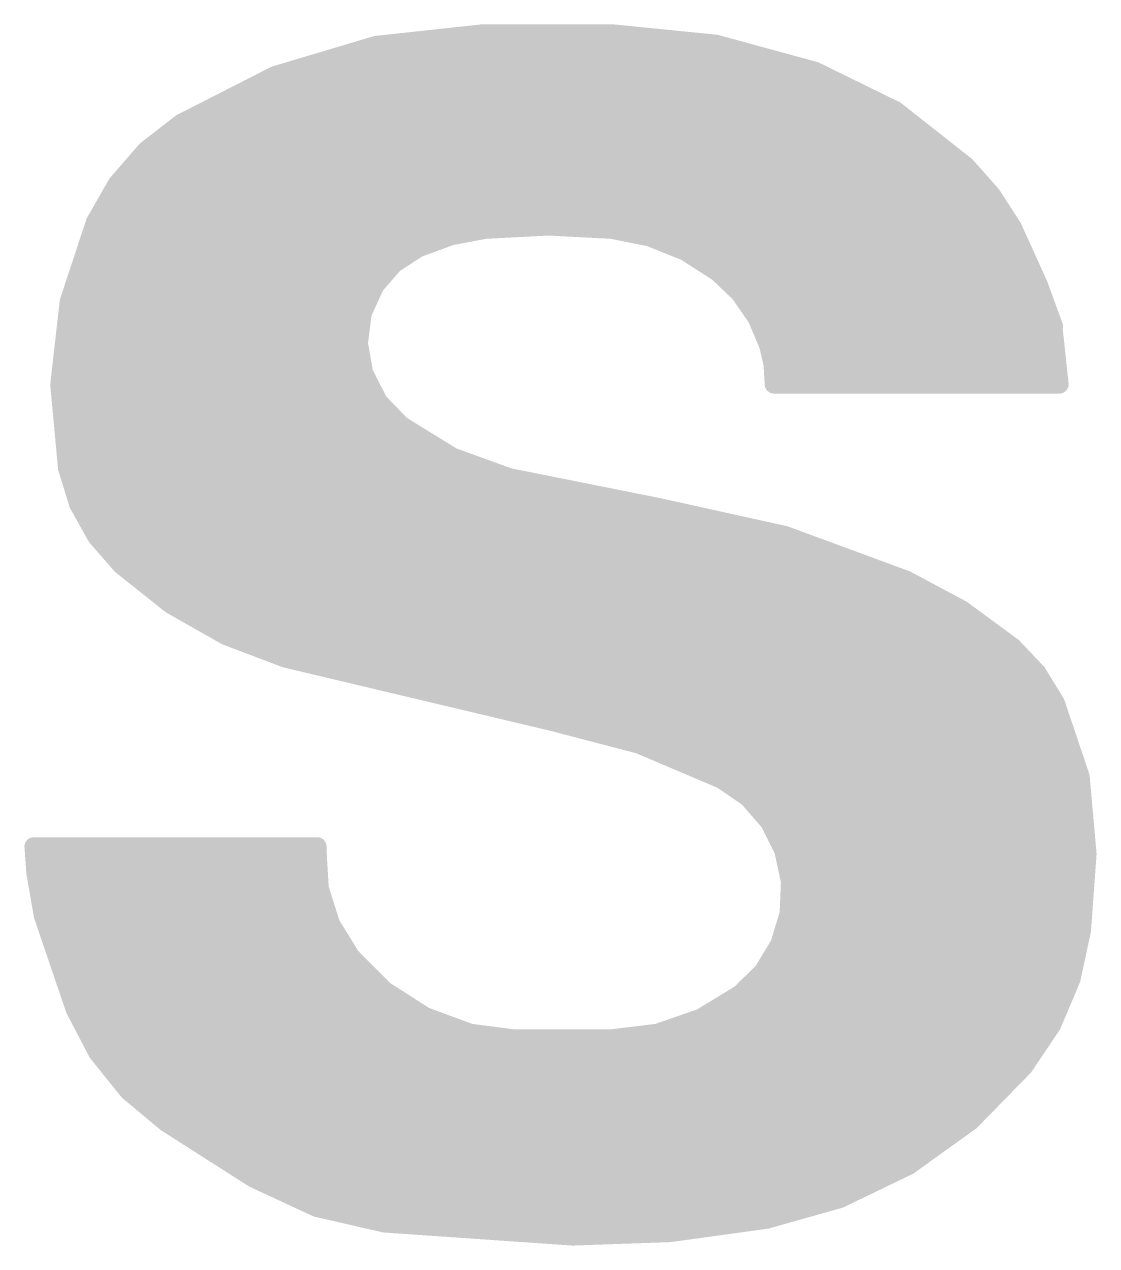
# Model space of a CAD drawing. Extents: x -98 to 45, y 0 to 29.
# Drawn here: x 16.637 to 18.098, y 21.351 to 23.015 of the extents above; entities that cross this region are included whole.
import ezdxf

# ---------------------------------------------------------------- set-up
doc = ezdxf.new("R2010")
doc.units = 0
doc.layers.add('21', color=53, linetype='CONTINUOUS')

msp = doc.modelspace()

# ---------------------------------------------------------------- linework, layer by layer
at = {"layer": '21', "const_width": 0.0254}
for points in [[(17.2593, 23.0022), (17.1163, 22.9867)], [(17.4396, 23.0022), (17.2593, 23.0022)], [(17.5789, 22.9883), (17.4396, 23.0022)], [(17.1163, 22.9867), (16.9785, 22.9456)], [(17.1189, 22.987), (17.5836, 22.987)], [(17.714, 22.9514), (17.5789, 22.9883)], [(17.032, 22.9616), (17.6766, 22.9616)], [(17.8237, 22.8976), (17.714, 22.9514)], [(16.9785, 22.9456), (16.8504, 22.8803)], [(16.96, 22.9362), (17.745, 22.9362)], [(16.9102, 22.9108), (17.7968, 22.9108)], [(17.9197, 22.8219), (17.8237, 22.8976)], [(16.8604, 22.8854), (17.8392, 22.8854)], [(16.8504, 22.8803), (16.8029, 22.8434)], [(16.8243, 22.86), (17.8714, 22.86)], [(17.3787, 22.8575), (16.9596, 22.7482)], [(16.9951, 22.733), (17.3736, 22.8473)], [(17.3736, 22.8473), (17.7952, 22.7127)], [(17.8333, 22.7254), (17.3787, 22.8575)], [(16.8029, 22.8434), (16.7634, 22.7979)], [(16.7952, 22.8346), (17.3315, 22.8346)], [(17.2909, 22.8346), (17.4575, 22.8346)], [(17.4134, 22.8346), (17.9036, 22.8346)], [(17.9546, 22.7824), (17.9197, 22.8219)], [(16.7634, 22.7979), (16.7335, 22.7457)], [(16.7732, 22.8092), (17.2474, 22.8092)], [(17.1935, 22.8092), (17.5449, 22.8092)], [(17.4929, 22.8092), (17.9309, 22.8092)], [(16.7553, 22.7838), (17.1633, 22.7838)], [(17.0961, 22.7838), (17.6323, 22.7838)], [(17.5725, 22.7838), (17.9533, 22.7838)], [(17.9832, 22.7381), (17.9546, 22.7824)], [(16.7408, 22.7584), (17.0792, 22.7584)], [(16.9596, 22.7482), (17.0129, 22.4434)], [(16.9987, 22.7584), (17.7197, 22.7584)], [(17.6521, 22.7584), (17.9701, 22.7584)], [(16.7335, 22.7457), (16.6977, 22.6374)], [(16.7293, 22.733), (16.9951, 22.733)], [(16.9623, 22.733), (17.2512, 22.733)], [(17.0434, 22.4587), (16.9951, 22.733)], [(17.2176, 22.7266), (17.2644, 22.7355)], [(17.2644, 22.7355), (17.3508, 22.74)], [(17.3508, 22.74), (17.4371, 22.7355)], [(17.4371, 22.7355), (17.4887, 22.7252)], [(17.4496, 22.733), (17.8071, 22.733)], [(17.7316, 22.733), (17.9855, 22.733)], [(18.0188, 22.6593), (17.9832, 22.7381)], [(17.1729, 22.7101), (17.2176, 22.7266)], [(17.4887, 22.7252), (17.5376, 22.7055)], [(18.0391, 22.5958), (17.8333, 22.7254)], [(16.7209, 22.7076), (16.9996, 22.7076)], [(16.9667, 22.7076), (17.1691, 22.7076)], [(17.1402, 22.6888), (17.1729, 22.7101)], [(17.5324, 22.7076), (17.8616, 22.7076)], [(17.5376, 22.7055), (17.5819, 22.6771)], [(17.7952, 22.7127), (17.9908, 22.5679)], [(17.8021, 22.7076), (17.997, 22.7076)], [(16.7125, 22.6822), (17.004, 22.6822)], [(16.9711, 22.6822), (17.1344, 22.6822)], [(17.1145, 22.6593), (17.1402, 22.6888)], [(17.5739, 22.6822), (17.9019, 22.6822)], [(17.8364, 22.6822), (18.0085, 22.6822)], [(17.5819, 22.6771), (17.6113, 22.649)], [(16.7041, 22.6568), (17.0085, 22.6568)], [(16.9756, 22.6568), (17.1134, 22.6568)], [(17.0974, 22.6217), (17.1145, 22.6593)], [(17.6031, 22.6568), (17.9422, 22.6568)], [(17.6113, 22.649), (17.6345, 22.6155)], [(17.8707, 22.6568), (18.0197, 22.6568)], [(18.0391, 22.6035), (18.0188, 22.6593)], [(16.6977, 22.6374), (16.6848, 22.524)], [(16.697, 22.6314), (17.013, 22.6314)], [(16.98, 22.6314), (17.1018, 22.6314)], [(17.6234, 22.6314), (17.9826, 22.6314)], [(17.905, 22.6314), (18.029, 22.6314)], [(17.0922, 22.5807), (17.0974, 22.6217)], [(17.6345, 22.6155), (17.6505, 22.5781)], [(16.6941, 22.606), (17.0175, 22.606)], [(16.9845, 22.606), (17.0954, 22.606)], [(17.6385, 22.606), (18.0229, 22.606)], [(17.9393, 22.606), (18.0382, 22.606)], [(17.9908, 22.5679), (18.0391, 22.6035)], [(18.0467, 22.5247), (18.0391, 22.5958)], [(16.6913, 22.5806), (17.0219, 22.5806)], [(16.9889, 22.5806), (17.0922, 22.5806)], [(17.0993, 22.54), (17.0922, 22.5807)], [(17.6494, 22.5806), (18.0407, 22.5806)], [(17.6505, 22.5781), (17.6565, 22.5517)], [(17.9736, 22.5806), (18.008, 22.5806)], [(16.6884, 22.5552), (17.0264, 22.5552)], [(16.9933, 22.5552), (17.0966, 22.5552)], [(17.6557, 22.5552), (18.0434, 22.5552)], [(17.6565, 22.5517), (17.6581, 22.5247)], [(17.1194, 22.5006), (17.0993, 22.54)], [(16.6848, 22.524), (16.6954, 22.4104)], [(16.6855, 22.5298), (17.0309, 22.5298)], [(16.9978, 22.5298), (17.1045, 22.5298)], [(17.6578, 22.5298), (18.0462, 22.5298)], [(17.6581, 22.5247), (18.0467, 22.5247)], [(16.6866, 22.5044), (17.0354, 22.5044)], [(17.0022, 22.5044), (17.1175, 22.5044)], [(17.1501, 22.4688), (17.1194, 22.5006)], [(16.689, 22.479), (17.0398, 22.479)], [(17.0067, 22.479), (17.1403, 22.479)], [(17.2201, 22.4257), (17.1501, 22.4688)], [(16.6914, 22.4536), (17.0522, 22.4536)], [(17.0111, 22.4536), (17.1748, 22.4536)], [(17.8689, 21.9786), (17.0434, 22.4587)], [(17.0129, 22.4434), (17.4523, 22.1818)], [(16.6937, 22.4282), (17.0958, 22.4282)], [(17.0384, 22.4282), (17.216, 22.4282)], [(17.2974, 22.3977), (17.2201, 22.4257)], [(16.6954, 22.4104), (16.7105, 22.3615)], [(16.6978, 22.4028), (17.1395, 22.4028)], [(17.0811, 22.4028), (17.2833, 22.4028)], [(17.5006, 22.3571), (17.2974, 22.3977)], [(16.7056, 22.3774), (17.1832, 22.3774)], [(17.1238, 22.3774), (17.399, 22.3774)], [(16.7105, 22.3615), (16.7355, 22.3168)], [(16.7158, 22.352), (17.2269, 22.352)], [(17.1664, 22.352), (17.5236, 22.352)], [(17.6729, 22.319), (17.5006, 22.3571)], [(16.73, 22.3266), (17.2705, 22.3266)], [(16.7355, 22.3168), (16.7691, 22.2783)], [(17.2091, 22.3266), (17.6384, 22.3266)], [(17.8384, 22.258), (17.6729, 22.319)], [(16.7491, 22.3012), (17.3142, 22.3012)], [(17.2517, 22.3012), (17.7211, 22.3012)], [(16.7691, 22.2783), (16.8367, 22.2245)], [(16.7722, 22.2758), (17.3579, 22.2758)], [(17.2944, 22.2758), (17.7901, 22.2758)], [(16.8042, 22.2504), (17.4016, 22.2504)], [(17.3371, 22.2504), (17.8526, 22.2504)], [(17.9141, 22.2175), (17.8384, 22.258)], [(16.8361, 22.225), (17.4452, 22.225)], [(16.8367, 22.2245), (16.9118, 22.1819)], [(17.3797, 22.225), (17.9, 22.225)], [(17.9832, 22.1666), (17.9141, 22.2175)], [(16.8806, 22.1996), (17.4889, 22.1996)], [(17.4224, 22.1996), (17.9383, 22.1996)], [(16.9118, 22.1819), (16.9926, 22.1513)], [(17.4523, 22.1818), (17.8765, 21.9507)], [(16.9321, 22.1742), (17.5326, 22.1742)], [(17.4663, 22.1742), (17.9729, 22.1742)], [(18.0164, 22.1316), (17.9832, 22.1666)], [(16.9926, 22.1513), (17.3558, 22.065)], [(17.0031, 22.1488), (17.5763, 22.1488)], [(17.5129, 22.1488), (18.0001, 22.1488)], [(17.11, 22.1234), (17.6199, 22.1234)], [(17.5595, 22.1234), (18.0214, 22.1234)], [(18.0416, 22.0904), (18.0164, 22.1316)], [(17.2169, 22.098), (17.6636, 22.098)], [(17.6061, 22.098), (18.037, 22.098)], [(18.0754, 21.9901), (18.0416, 22.0904)], [(17.3238, 22.0726), (17.7073, 22.0726)], [(17.6527, 22.0726), (18.0476, 22.0726)], [(17.3558, 22.065), (17.4743, 22.0341)], [(17.424, 22.0472), (17.7509, 22.0472)], [(17.4743, 22.0341), (17.587, 21.9862)], [(17.6994, 22.0472), (18.0561, 22.0472)], [(17.5032, 22.0218), (17.7946, 22.0218)], [(17.746, 22.0218), (18.0647, 22.0218)], [(17.563, 21.9964), (17.8383, 21.9964)], [(17.587, 21.9862), (17.623, 21.9615)], [(17.7926, 21.9964), (18.0732, 21.9964)], [(18.0848, 21.8846), (18.0754, 21.9901)], [(17.6092, 21.971), (17.8727, 21.971)], [(17.8392, 21.971), (18.0771, 21.971)], [(17.8867, 21.9431), (17.8689, 21.9786)], [(17.623, 21.9615), (17.6516, 21.9286)], [(17.8765, 21.9507), (17.7673, 21.6256)], [(17.6369, 21.9456), (17.8854, 21.9456)], [(17.7749, 21.6103), (17.8867, 21.9431)], [(17.8748, 21.9456), (18.0794, 21.9456)], [(17.6516, 21.9286), (17.6711, 21.8896)], [(17.6558, 21.9202), (17.879, 21.9202)], [(17.8663, 21.9202), (18.0816, 21.9202)], [(16.6497, 21.8948), (16.6522, 21.8592)], [(17.3736, 21.5367), (16.6497, 21.8948)], [(17.0358, 21.8948), (16.6497, 21.8948)], [(16.6497, 21.8948), (17.3634, 21.5189)], [(17.0358, 21.8897), (17.0358, 21.8948)], [(17.0388, 21.8381), (17.0358, 21.8897)], [(17.6685, 21.8948), (17.8705, 21.8948)], [(17.6711, 21.8896), (17.6802, 21.847)], [(17.8577, 21.8948), (18.0839, 21.8948)], [(18.0772, 21.7805), (18.0848, 21.8846)], [(16.6515, 21.8694), (16.701, 21.8694)], [(16.6979, 21.8694), (17.037, 21.8694)], [(17.6755, 21.8694), (17.8619, 21.8694)], [(17.8492, 21.8694), (18.0837, 21.8694)], [(16.6522, 21.8592), (16.6624, 21.8008)], [(16.6549, 21.844), (16.7524, 21.844)], [(16.7462, 21.844), (17.0385, 21.844)], [(17.0544, 21.7889), (17.0388, 21.8381)], [(17.6802, 21.847), (17.6784, 21.8034)], [(17.6801, 21.844), (17.8534, 21.844)], [(17.8407, 21.844), (18.0818, 21.844)], [(16.6593, 21.8186), (16.8037, 21.8186)], [(16.7944, 21.8186), (17.045, 21.8186)], [(17.679, 21.8186), (17.8449, 21.8186)], [(17.8321, 21.8186), (18.08, 21.8186)], [(16.6624, 21.8008), (16.7056, 21.6738)], [(17.6784, 21.8034), (17.6658, 21.7618)], [(16.665, 21.7932), (16.8551, 21.7932)], [(16.8426, 21.7932), (17.053, 21.7932)], [(17.0815, 21.7449), (17.0544, 21.7889)], [(17.6753, 21.7932), (17.8363, 21.7932)], [(17.8236, 21.7932), (18.0781, 21.7932)], [(16.6736, 21.7678), (16.9064, 21.7678)], [(16.8908, 21.7678), (17.0674, 21.7678)], [(17.6676, 21.7678), (17.8278, 21.7678)], [(17.8151, 21.7678), (18.0745, 21.7678)], [(18.0629, 21.7141), (18.0772, 21.7805)], [(17.6658, 21.7618), (17.6433, 21.7246)], [(16.6823, 21.7424), (16.9578, 21.7424)], [(16.9391, 21.7424), (17.084, 21.7424)], [(17.1277, 21.6986), (17.0815, 21.7449)], [(17.6541, 21.7424), (17.8193, 21.7424)], [(17.8065, 21.7424), (18.069, 21.7424)], [(16.6909, 21.717), (17.0091, 21.717)], [(16.9873, 21.717), (17.1094, 21.717)], [(17.6433, 21.7246), (17.6124, 21.6941)], [(17.6356, 21.717), (17.8107, 21.717)], [(17.798, 21.717), (18.0635, 21.717)], [(18.0363, 21.6515), (18.0629, 21.7141)], [(16.6995, 21.6916), (17.0605, 21.6916)], [(17.0355, 21.6916), (17.1387, 21.6916)], [(17.1828, 21.6634), (17.1277, 21.6986)], [(17.6124, 21.6941), (17.5588, 21.6614)], [(17.6083, 21.6916), (17.8022, 21.6916)], [(17.7895, 21.6916), (18.0534, 21.6916)], [(16.7056, 21.6738), (16.7365, 21.6143)], [(16.7095, 21.6662), (17.1118, 21.6662)], [(17.0837, 21.6662), (17.1784, 21.6662)], [(17.5666, 21.6662), (17.7937, 21.6662)], [(17.7809, 21.6662), (18.0426, 21.6662)], [(17.2441, 21.6408), (17.1828, 21.6634)], [(17.5588, 21.6614), (17.4994, 21.6408)], [(17.9984, 21.5951), (18.0363, 21.6515)], [(16.7227, 21.6408), (17.1632, 21.6408)], [(17.132, 21.6408), (17.2441, 21.6408)], [(17.3025, 21.6332), (17.2441, 21.6408)], [(17.4371, 21.6332), (17.3025, 21.6332)], [(17.4994, 21.6408), (17.4371, 21.6332)], [(17.4993, 21.6408), (17.7851, 21.6408)], [(17.7724, 21.6408), (18.0291, 21.6408)], [(17.7673, 21.6256), (17.3736, 21.5367)], [(16.7359, 21.6154), (17.2145, 21.6154)], [(16.7365, 21.6143), (16.7785, 21.5619)], [(17.1802, 21.6154), (17.7766, 21.6154)], [(17.3634, 21.5189), (17.7749, 21.6103)], [(17.7221, 21.6154), (18.012, 21.6154)], [(16.756, 21.59), (17.2659, 21.59)], [(17.2284, 21.59), (17.6835, 21.59)], [(17.6096, 21.59), (17.9934, 21.59)], [(17.9258, 21.5208), (17.9984, 21.5951)], [(16.7764, 21.5646), (17.3172, 21.5646)], [(16.7785, 21.5619), (16.83, 21.5189)], [(17.2766, 21.5646), (17.5692, 21.5646)], [(17.4972, 21.5646), (17.9686, 21.5646)], [(16.8057, 21.5392), (17.3685, 21.5392)], [(17.3249, 21.5392), (17.4548, 21.5392)], [(17.3847, 21.5392), (17.9438, 21.5392)], [(16.83, 21.5189), (16.9494, 21.4427)], [(17.8414, 21.4602), (17.9258, 21.5208)], [(16.838, 21.5138), (17.9161, 21.5138)], [(16.8778, 21.4884), (17.8807, 21.4884)], [(16.9176, 21.463), (17.8454, 21.463)], [(17.7479, 21.415), (17.8414, 21.4602)], [(16.9494, 21.4427), (17.0351, 21.4029)], [(16.9604, 21.4376), (17.7946, 21.4376)], [(17.0151, 21.4122), (17.7378, 21.4122)], [(17.0351, 21.4029), (17.1272, 21.3817)], [(17.6479, 21.3868), (17.7479, 21.415)], [(17.1051, 21.3868), (17.6479, 21.3868)], [(17.5164, 21.3686), (17.6479, 21.3868)], [(17.1272, 21.3817), (17.3838, 21.3639)], [(17.3838, 21.3639), (17.5164, 21.3686)]]:
    msp.add_lwpolyline(points, dxfattribs=at)
at = {"layer": '21', "const_width": 0.0127}
for points in [[(17.2593, 23.0086, 1), (17.2593, 22.9959)], [(17.26, 22.9959, 1), (17.2586, 23.0085)], [(17.4402, 23.0085, 1), (17.439, 22.9959)], [(17.4396, 22.9959, 1), (17.4396, 23.0086)], [(17.1156, 22.993, 1), (17.117, 22.9804)], [(17.1189, 22.9934, 1), (17.1189, 22.9807)], [(17.1181, 22.9806, 1), (17.1145, 22.9928)], [(17.5806, 22.9944, 1), (17.5772, 22.9821)], [(17.5783, 22.982, 1), (17.5796, 22.9946)], [(17.5836, 22.9807, 1), (17.5836, 22.9934)], [(17.032, 22.968, 1), (17.032, 22.9552)], [(17.6766, 22.9552, 1), (17.6766, 22.968)], [(17.7168, 22.9571, 1), (17.7112, 22.9457)], [(17.7123, 22.9453, 1), (17.7157, 22.9575)], [(16.96, 22.9426, 1), (16.96, 22.9298)], [(16.9767, 22.9517, 1), (16.9803, 22.9396)], [(16.9814, 22.94, 1), (16.9756, 22.9513)], [(17.745, 22.9298, 1), (17.745, 22.9426)], [(16.9102, 22.9172, 1), (16.9102, 22.9045)], [(17.7968, 22.9045, 1), (17.7968, 22.9172)], [(17.8277, 22.9026, 1), (17.8198, 22.8926)], [(16.8604, 22.8918, 1), (16.8604, 22.879)], [(17.8209, 22.8919, 1), (17.8265, 22.9033)], [(17.8392, 22.879, 1), (17.8392, 22.8918)], [(16.8475, 22.886, 1), (16.8533, 22.8746)], [(16.8543, 22.8753, 1), (16.8465, 22.8853)], [(16.8243, 22.8664, 1), (16.8243, 22.8536)], [(17.3755, 22.8533, 1), (17.3717, 22.8413)], [(17.3754, 22.8412, 1), (17.3718, 22.8534)], [(17.3805, 22.8636, 1), (17.3769, 22.8514)], [(17.3803, 22.8514, 1), (17.3771, 22.8636)], [(17.8714, 22.8536, 1), (17.8714, 22.8664)], [(16.7952, 22.841, 1), (16.7952, 22.8283)], [(16.799, 22.8484, 1), (16.8068, 22.8384)], [(16.8077, 22.8392, 1), (16.7981, 22.8475)], [(17.2909, 22.841, 1), (17.2909, 22.8283)], [(17.3315, 22.8283, 1), (17.3315, 22.841)], [(17.4134, 22.841, 1), (17.4134, 22.8283)], [(17.4575, 22.8283, 1), (17.4575, 22.841)], [(17.9036, 22.8283, 1), (17.9036, 22.841)], [(17.9245, 22.8261, 1), (17.9149, 22.8177)], [(17.9158, 22.8169, 1), (17.9236, 22.8269)], [(16.7689, 22.7948, 1), (16.7579, 22.8011)], [(16.7732, 22.8156, 1), (16.7732, 22.8028)], [(17.1935, 22.8156, 1), (17.1935, 22.8028)], [(17.2474, 22.8028, 1), (17.2474, 22.8156)], [(17.4929, 22.8156, 1), (17.4929, 22.8028)], [(17.5449, 22.8028, 1), (17.5449, 22.8156)], [(17.9309, 22.8028, 1), (17.9309, 22.8156)], [(16.7553, 22.7902, 1), (16.7553, 22.7774)], [(16.7586, 22.8021, 1), (16.7682, 22.7938)], [(17.0961, 22.7902, 1), (17.0961, 22.7774)], [(17.1633, 22.7774, 1), (17.1633, 22.7902)], [(17.5725, 22.7902, 1), (17.5725, 22.7774)], [(17.6323, 22.7774, 1), (17.6323, 22.7902)], [(17.9599, 22.7858, 1), (17.9492, 22.7789)], [(17.9533, 22.7774, 1), (17.9533, 22.7902)], [(17.9498, 22.7782, 1), (17.9593, 22.7866)], [(16.7408, 22.7648, 1), (16.7408, 22.7521)], [(16.9659, 22.7493, 1), (16.9533, 22.7471)], [(16.958, 22.7543, 1), (16.9612, 22.7421)], [(16.9987, 22.7648, 1), (16.9987, 22.7521)], [(17.0792, 22.7521, 1), (17.0792, 22.7648)], [(17.6521, 22.7648, 1), (17.6521, 22.7521)], [(17.7197, 22.7521, 1), (17.7197, 22.7648)], [(17.9701, 22.7521, 1), (17.9701, 22.7648)], [(16.7293, 22.7394, 1), (16.7293, 22.7266)], [(16.728, 22.7489, 1), (16.739, 22.7425)], [(16.7395, 22.7437, 1), (16.7275, 22.7477)], [(16.9623, 22.7394, 1), (16.9623, 22.7266)], [(17.0014, 22.7341, 1), (16.9888, 22.7319)], [(16.9933, 22.7391, 1), (16.9969, 22.7269)], [(16.9951, 22.7266, 1), (16.9951, 22.7394)], [(17.2512, 22.7266, 1), (17.2512, 22.7394)], [(17.2641, 22.7418, 1), (17.2647, 22.7292)], [(17.2656, 22.7293, 1), (17.2632, 22.7417)], [(17.3511, 22.7463, 1), (17.3504, 22.7336)], [(17.3511, 22.7336, 1), (17.3504, 22.7463)], [(17.4383, 22.7417, 1), (17.4359, 22.7293)], [(17.4368, 22.7292, 1), (17.4374, 22.7418)], [(17.4496, 22.7394, 1), (17.4496, 22.7266)], [(17.7316, 22.7394, 1), (17.7316, 22.7266)], [(17.8071, 22.7266, 1), (17.8071, 22.7394)], [(17.989, 22.7407, 1), (17.9774, 22.7355)], [(17.9779, 22.7347, 1), (17.9885, 22.7415)], [(17.9855, 22.7266, 1), (17.9855, 22.7394)], [(17.2164, 22.7329, 1), (17.2188, 22.7204)], [(17.2198, 22.7207, 1), (17.2154, 22.7326)], [(17.4911, 22.7311, 1), (17.4864, 22.7193)], [(17.4875, 22.719, 1), (17.49, 22.7314)], [(17.8367, 22.7308, 1), (17.8299, 22.72)], [(17.8315, 22.7193, 1), (17.8351, 22.7315)], [(16.7209, 22.714, 1), (16.7209, 22.7012)], [(16.9667, 22.714, 1), (16.9667, 22.7012)], [(16.9996, 22.7012, 1), (16.9996, 22.714)], [(17.1707, 22.7161, 1), (17.1751, 22.7041)], [(17.1691, 22.7012, 1), (17.1691, 22.714)], [(17.1764, 22.7048, 1), (17.1694, 22.7154)], [(17.5324, 22.714, 1), (17.5324, 22.7012)], [(17.541, 22.7109, 1), (17.5341, 22.7002)], [(17.5352, 22.6996, 1), (17.5399, 22.7114)], [(17.799, 22.7178, 1), (17.7914, 22.7076)], [(17.7933, 22.7067, 1), (17.7971, 22.7187)], [(17.8021, 22.714, 1), (17.8021, 22.7012)], [(17.8616, 22.7012, 1), (17.8616, 22.714)], [(17.997, 22.7012, 1), (17.997, 22.714)], [(16.7125, 22.6886, 1), (16.7125, 22.6759)], [(16.9711, 22.6886, 1), (16.9711, 22.6759)], [(17.004, 22.6759, 1), (17.004, 22.6886)], [(17.1367, 22.6941, 1), (17.1436, 22.6835)], [(17.1344, 22.6759, 1), (17.1344, 22.6886)], [(17.1449, 22.6846, 1), (17.1354, 22.6929)], [(17.5739, 22.6886, 1), (17.5739, 22.6759)], [(17.8364, 22.6886, 1), (17.8364, 22.6759)], [(17.9019, 22.6759, 1), (17.9019, 22.6886)], [(18.0085, 22.6759, 1), (18.0085, 22.6886)], [(17.5863, 22.6817, 1), (17.5775, 22.6725)], [(17.5785, 22.6718, 1), (17.5853, 22.6824)], [(16.7041, 22.6632, 1), (16.7041, 22.6504)], [(16.9756, 22.6632, 1), (16.9756, 22.6504)], [(17.0085, 22.6504, 1), (17.0085, 22.6632)], [(17.1097, 22.6635, 1), (17.1193, 22.6551)], [(17.1203, 22.6567, 1), (17.1087, 22.6619)], [(17.1134, 22.6504, 1), (17.1134, 22.6632)], [(17.6031, 22.6632, 1), (17.6031, 22.6504)], [(17.6165, 22.6526, 1), (17.6061, 22.6453)], [(17.8707, 22.6632, 1), (17.8707, 22.6504)], [(17.9422, 22.6504, 1), (17.9422, 22.6632)], [(18.0248, 22.6615, 1), (18.0128, 22.6571)], [(18.013, 22.6567, 1), (18.0246, 22.6619)], [(18.0197, 22.6504, 1), (18.0197, 22.6632)], [(16.697, 22.6378, 1), (16.697, 22.6251)], [(16.6917, 22.6394, 1), (16.7037, 22.6354)], [(16.704, 22.6366, 1), (16.6914, 22.6381)], [(16.98, 22.6378, 1), (16.98, 22.6251)], [(17.013, 22.6251, 1), (17.013, 22.6378)], [(17.1018, 22.6251, 1), (17.1018, 22.6378)], [(17.6069, 22.6444, 1), (17.6157, 22.6535)], [(17.6234, 22.6378, 1), (17.6234, 22.6251)], [(17.905, 22.6378, 1), (17.905, 22.6251)], [(17.9826, 22.6251, 1), (17.9826, 22.6378)], [(18.029, 22.6251, 1), (18.029, 22.6378)], [(17.1037, 22.6209, 1), (17.0911, 22.6225)], [(17.0916, 22.6243, 1), (17.1032, 22.6191)], [(17.6403, 22.618, 1), (17.6286, 22.613)], [(16.6941, 22.6124, 1), (16.6941, 22.5997)], [(16.9845, 22.6124, 1), (16.9845, 22.5997)], [(17.0175, 22.5997, 1), (17.0175, 22.6124)], [(17.0954, 22.5997, 1), (17.0954, 22.6124)], [(17.6292, 22.6119, 1), (17.6397, 22.6191)], [(17.6385, 22.6124, 1), (17.6385, 22.5997)], [(17.9393, 22.6124, 1), (17.9393, 22.5997)], [(18.0229, 22.5997, 1), (18.0229, 22.6124)], [(18.0331, 22.6013, 1), (18.0451, 22.6057)], [(18.0429, 22.5984, 1), (18.0353, 22.6086)], [(18.0382, 22.5997, 1), (18.0382, 22.6124)], [(18.0454, 22.5965, 1), (18.0328, 22.5951)], [(18.0357, 22.5904, 1), (18.0425, 22.6012)], [(16.6913, 22.587, 1), (16.6913, 22.5742)], [(16.9889, 22.587, 1), (16.9889, 22.5742)], [(17.0219, 22.5742, 1), (17.0219, 22.587)], [(17.0984, 22.5818, 1), (17.0859, 22.5796)], [(17.0859, 22.5815, 1), (17.0985, 22.5799)], [(17.0922, 22.5742, 1), (17.0922, 22.587)], [(17.6494, 22.587, 1), (17.6494, 22.5742)], [(17.6567, 22.5795, 1), (17.6443, 22.5767)], [(17.6447, 22.5756, 1), (17.6563, 22.5806)], [(17.9736, 22.587, 1), (17.9736, 22.5742)], [(17.987, 22.573, 1), (17.9946, 22.5628)], [(17.987, 22.5628, 1), (17.9946, 22.573)], [(18.008, 22.5742, 1), (18.008, 22.587)], [(18.0407, 22.5742, 1), (18.0407, 22.587)], [(16.6884, 22.5616, 1), (16.6884, 22.5489)], [(16.9933, 22.5616, 1), (16.9933, 22.5489)], [(17.0264, 22.5489, 1), (17.0264, 22.5616)], [(17.0966, 22.5489, 1), (17.0966, 22.5616)], [(17.6557, 22.5616, 1), (17.6557, 22.5489)], [(17.6628, 22.5521, 1), (17.6501, 22.5513)], [(18.0434, 22.5489, 1), (18.0434, 22.5616)], [(17.105, 22.5429, 1), (17.0936, 22.5371)], [(17.093, 22.5389, 1), (17.1056, 22.5411)], [(17.6503, 22.5503, 1), (17.6627, 22.5531)], [(16.6911, 22.5246, 1), (16.6785, 22.5234)], [(16.6785, 22.5247, 1), (16.6911, 22.5233)], [(16.6855, 22.5362, 1), (16.6855, 22.5235)], [(16.9978, 22.5362, 1), (16.9978, 22.5235)], [(17.0309, 22.5235, 1), (17.0309, 22.5362)], [(17.1045, 22.5235, 1), (17.1045, 22.5362)], [(17.6578, 22.5362, 1), (17.6578, 22.5235)], [(17.6581, 22.5311, 1), (17.6581, 22.5184)], [(17.6518, 22.5243, 1), (17.6644, 22.5251)], [(18.0404, 22.524, 1), (18.053, 22.5254)], [(18.0462, 22.5235, 1), (18.0462, 22.5362)], [(18.0467, 22.5184, 1), (18.0467, 22.5311)], [(16.6866, 22.5108, 1), (16.6866, 22.498)], [(17.0022, 22.5108, 1), (17.0022, 22.498)], [(17.0354, 22.498, 1), (17.0354, 22.5108)], [(17.124, 22.505, 1), (17.1148, 22.4962)], [(17.1175, 22.498, 1), (17.1175, 22.5108)], [(17.1137, 22.4977, 1), (17.1251, 22.5035)], [(16.689, 22.4854, 1), (16.689, 22.4727)], [(17.0067, 22.4854, 1), (17.0067, 22.4727)], [(17.0398, 22.4727, 1), (17.0398, 22.4854)], [(17.1403, 22.4727, 1), (17.1403, 22.4854)], [(17.1534, 22.4742, 1), (17.1468, 22.4634)], [(17.1455, 22.4644, 1), (17.1547, 22.4732)], [(16.6914, 22.46, 1), (16.6914, 22.4473)], [(17.0111, 22.46, 1), (17.0111, 22.4473)], [(17.0466, 22.4642, 1), (17.0402, 22.4532)], [(17.0371, 22.4576, 1), (17.0497, 22.4598)], [(17.0522, 22.4473, 1), (17.0522, 22.46)], [(17.1748, 22.4473, 1), (17.1748, 22.46)], [(17.0161, 22.4489, 1), (17.0097, 22.4379)], [(17.0066, 22.4423, 1), (17.0192, 22.4445)], [(16.6937, 22.4346, 1), (16.6937, 22.4218)], [(17.0384, 22.4346, 1), (17.0384, 22.4218)], [(17.0958, 22.4218, 1), (17.0958, 22.4346)], [(17.2222, 22.4316, 1), (17.2179, 22.4197)], [(17.216, 22.4218, 1), (17.216, 22.4346)], [(17.2168, 22.4203, 1), (17.2234, 22.4311)], [(16.7015, 22.4123, 1), (16.6893, 22.4085)], [(16.6891, 22.4098, 1), (16.7017, 22.411)], [(16.6978, 22.4092, 1), (16.6978, 22.3965)], [(17.0811, 22.4092, 1), (17.0811, 22.3965)], [(17.1395, 22.3965, 1), (17.1395, 22.4092)], [(17.2833, 22.3965, 1), (17.2833, 22.4092)], [(17.2986, 22.4039, 1), (17.2962, 22.3915)], [(17.2952, 22.3917, 1), (17.2996, 22.4037)], [(16.7056, 22.3838, 1), (16.7056, 22.3711)], [(17.1238, 22.3838, 1), (17.1238, 22.3711)], [(17.1832, 22.3711, 1), (17.1832, 22.3838)], [(17.399, 22.3711, 1), (17.399, 22.3838)], [(16.7161, 22.3646, 1), (16.705, 22.3584)], [(16.7045, 22.3596, 1), (16.7166, 22.3634)], [(16.7158, 22.3584, 1), (16.7158, 22.3456)], [(17.1664, 22.3584, 1), (17.1664, 22.3456)], [(17.2269, 22.3456, 1), (17.2269, 22.3584)], [(17.502, 22.3633, 1), (17.4992, 22.3509)], [(17.4994, 22.3509, 1), (17.5018, 22.3633)], [(17.5236, 22.3456, 1), (17.5236, 22.3584)], [(16.73, 22.333, 1), (16.73, 22.3203)], [(16.7402, 22.321, 1), (16.7307, 22.3127)], [(17.2091, 22.333, 1), (17.2091, 22.3203)], [(17.2705, 22.3203, 1), (17.2705, 22.333)], [(17.6384, 22.3203, 1), (17.6384, 22.333)], [(17.675, 22.3249, 1), (17.6707, 22.313)], [(17.6715, 22.3128, 1), (17.6742, 22.3252)], [(16.7299, 22.3138, 1), (16.741, 22.3199)], [(16.7491, 22.3076, 1), (16.7491, 22.2949)], [(17.2517, 22.3076, 1), (17.2517, 22.2949)], [(17.3142, 22.2949, 1), (17.3142, 22.3076)], [(17.7211, 22.2949, 1), (17.7211, 22.3076)], [(16.7731, 22.2833, 1), (16.7651, 22.2733)], [(16.7643, 22.2741, 1), (16.7739, 22.2825)], [(16.7722, 22.2822, 1), (16.7722, 22.2694)], [(17.2944, 22.2822, 1), (17.2944, 22.2694)], [(17.3579, 22.2694, 1), (17.3579, 22.2822)], [(17.7901, 22.2694, 1), (17.7901, 22.2822)], [(16.8042, 22.2568, 1), (16.8042, 22.2441)], [(17.3371, 22.2568, 1), (17.3371, 22.2441)], [(17.4016, 22.2441, 1), (17.4016, 22.2568)], [(17.8414, 22.2636, 1), (17.8354, 22.2524)], [(17.8362, 22.252, 1), (17.8406, 22.264)], [(17.8526, 22.2441, 1), (17.8526, 22.2568)], [(16.8361, 22.2314, 1), (16.8361, 22.2187)], [(16.8398, 22.2301, 1), (16.8336, 22.219)], [(16.8328, 22.2196, 1), (16.8407, 22.2295)], [(17.3797, 22.2314, 1), (17.3797, 22.2187)], [(17.4452, 22.2187, 1), (17.4452, 22.2314)], [(17.9, 22.2187, 1), (17.9, 22.2314)], [(17.9178, 22.2226, 1), (17.9103, 22.2124)], [(17.9111, 22.2119, 1), (17.9171, 22.2231)], [(16.8806, 22.206, 1), (16.8806, 22.1932)], [(17.4224, 22.206, 1), (17.4224, 22.1932)], [(17.4889, 22.1932, 1), (17.4889, 22.206)], [(17.9383, 22.1932, 1), (17.9383, 22.206)], [(16.9141, 22.1878, 1), (16.9096, 22.1759)], [(17.4553, 22.1874, 1), (17.4493, 22.1762)], [(16.9087, 22.1763, 1), (16.9149, 22.1874)], [(16.9321, 22.1806, 1), (16.9321, 22.1679)], [(17.4491, 22.1763, 1), (17.4555, 22.1873)], [(17.4663, 22.1806, 1), (17.4663, 22.1679)], [(17.5326, 22.1679, 1), (17.5326, 22.1806)], [(17.9729, 22.1679, 1), (17.9729, 22.1806)], [(17.9878, 22.171, 1), (17.9786, 22.1622)], [(17.9794, 22.1615, 1), (17.987, 22.1717)], [(16.9941, 22.1575, 1), (16.9911, 22.1451)], [(16.9904, 22.1454, 1), (16.9948, 22.1572)], [(17.0031, 22.1552, 1), (17.0031, 22.1425)], [(17.5129, 22.1552, 1), (17.5129, 22.1425)], [(17.5763, 22.1425, 1), (17.5763, 22.1552)], [(18.0001, 22.1425, 1), (18.0001, 22.1552)], [(17.11, 22.1298, 1), (17.11, 22.117)], [(17.5595, 22.1298, 1), (17.5595, 22.117)], [(17.6199, 22.117, 1), (17.6199, 22.1298)], [(18.0219, 22.1349, 1), (18.011, 22.1283)], [(18.0118, 22.1272, 1), (18.021, 22.136)], [(18.0214, 22.117, 1), (18.0214, 22.1298)], [(17.2169, 22.1044, 1), (17.2169, 22.0917)], [(17.6061, 22.1044, 1), (17.6061, 22.0917)], [(17.6636, 22.0917, 1), (17.6636, 22.1044)], [(18.0476, 22.0924, 1), (18.0356, 22.0884)], [(18.0362, 22.0871, 1), (18.047, 22.0937)], [(18.037, 22.0917, 1), (18.037, 22.1044)], [(17.3238, 22.079, 1), (17.3238, 22.0663)], [(17.6527, 22.079, 1), (17.6527, 22.0663)], [(17.7073, 22.0663, 1), (17.7073, 22.079)], [(18.0476, 22.0663, 1), (18.0476, 22.079)], [(17.3574, 22.0711, 1), (17.3542, 22.0589)], [(17.3543, 22.0588, 1), (17.3573, 22.0712)], [(17.424, 22.0536, 1), (17.424, 22.0408)], [(17.4768, 22.0399, 1), (17.4718, 22.0282)], [(17.4727, 22.0279, 1), (17.4759, 22.0402)], [(17.6994, 22.0536, 1), (17.6994, 22.0408)], [(17.7509, 22.0408, 1), (17.7509, 22.0536)], [(18.0561, 22.0408, 1), (18.0561, 22.0536)], [(17.5032, 22.0282, 1), (17.5032, 22.0155)], [(17.746, 22.0282, 1), (17.746, 22.0155)], [(17.7946, 22.0155, 1), (17.7946, 22.0282)], [(18.0647, 22.0155, 1), (18.0647, 22.0282)], [(17.563, 22.0028, 1), (17.563, 21.9901)], [(17.5906, 21.9914, 1), (17.5834, 21.981)], [(17.5845, 21.9804, 1), (17.5895, 21.992)], [(17.7926, 22.0028, 1), (17.7926, 21.9901)], [(17.8383, 21.9901, 1), (17.8383, 22.0028)], [(18.0817, 21.9906, 1), (18.0691, 21.9895)], [(18.0694, 21.988, 1), (18.0814, 21.9921)], [(18.0732, 21.9901, 1), (18.0732, 22.0028)], [(17.6092, 21.9774, 1), (17.6092, 21.9646)], [(17.8392, 21.9774, 1), (17.8392, 21.9646)], [(17.8746, 21.9814, 1), (17.8632, 21.9758)], [(17.8657, 21.9731, 1), (17.8721, 21.9841)], [(17.8727, 21.9646, 1), (17.8727, 21.9774)], [(18.0771, 21.9646, 1), (18.0771, 21.9774)], [(17.6278, 21.9657, 1), (17.6182, 21.9574)], [(17.6194, 21.9563, 1), (17.6266, 21.9668)], [(17.8825, 21.9487, 1), (17.8705, 21.9527)], [(17.8735, 21.9451, 1), (17.8795, 21.9563)], [(17.6369, 21.952, 1), (17.6369, 21.9393)], [(17.8748, 21.952, 1), (17.8748, 21.9393)], [(17.8927, 21.9411, 1), (17.8807, 21.9451)], [(17.881, 21.9403, 1), (17.8924, 21.9459)], [(17.8854, 21.9393, 1), (17.8854, 21.952)], [(18.0794, 21.9393, 1), (18.0794, 21.952)], [(17.6573, 21.9315, 1), (17.6459, 21.9258)], [(17.6468, 21.9245, 1), (17.6564, 21.9328)], [(17.6558, 21.9266, 1), (17.6558, 21.9139)], [(17.8663, 21.9266, 1), (17.8663, 21.9139)], [(17.879, 21.9139, 1), (17.879, 21.9266)], [(18.0816, 21.9139, 1), (18.0816, 21.9266)], [(16.6497, 21.9012, 1), (16.6497, 21.8884)], [(16.656, 21.8952, 1), (16.6434, 21.8944)], [(16.6525, 21.9005, 1), (16.6469, 21.8891)], [(16.6527, 21.9004, 1), (16.6467, 21.8892)], [(17.0422, 21.8948, 1), (17.0295, 21.8948)], [(17.0421, 21.8901, 1), (17.0295, 21.8893)], [(17.0295, 21.8897, 1), (17.0422, 21.8897)], [(17.0358, 21.8884, 1), (17.0358, 21.9012)], [(17.6685, 21.9012, 1), (17.6685, 21.8884)], [(17.6773, 21.891, 1), (17.6649, 21.8883)], [(17.6654, 21.8868, 1), (17.6768, 21.8925)], [(17.8577, 21.9012, 1), (17.8577, 21.8884)], [(17.8705, 21.8884, 1), (17.8705, 21.9012)], [(18.0911, 21.8841, 1), (18.0785, 21.8851)], [(18.0839, 21.8884, 1), (18.0839, 21.9012)], [(16.6515, 21.8758, 1), (16.6515, 21.8631)], [(16.6979, 21.8758, 1), (16.6979, 21.8631)], [(16.701, 21.8631, 1), (16.701, 21.8758)], [(17.037, 21.8631, 1), (17.037, 21.8758)], [(17.6755, 21.8758, 1), (17.6755, 21.8631)], [(17.8492, 21.8758, 1), (17.8492, 21.8631)], [(17.8619, 21.8631, 1), (17.8619, 21.8758)], [(18.0785, 21.884, 1), (18.0911, 21.8852)], [(18.0837, 21.8631, 1), (18.0837, 21.8758)], [(16.6585, 21.8603, 1), (16.6459, 21.8581)], [(16.6459, 21.8588, 1), (16.6585, 21.8596)], [(16.6549, 21.8504, 1), (16.6549, 21.8377)], [(16.7462, 21.8504, 1), (16.7462, 21.8377)], [(16.7524, 21.8377, 1), (16.7524, 21.8504)], [(17.0449, 21.84, 1), (17.0328, 21.8362)], [(17.0385, 21.8377, 1), (17.0385, 21.8504)], [(17.6801, 21.8504, 1), (17.6801, 21.8377)], [(17.6866, 21.8467, 1), (17.6739, 21.8472)], [(17.674, 21.8457, 1), (17.6865, 21.8483)], [(17.8407, 21.8504, 1), (17.8407, 21.8377)], [(17.8534, 21.8377, 1), (17.8534, 21.8504)], [(18.0818, 21.8377, 1), (18.0818, 21.8504)], [(16.6593, 21.825, 1), (16.6593, 21.8122)], [(16.7944, 21.825, 1), (16.7944, 21.8122)], [(16.8037, 21.8122, 1), (16.8037, 21.825)], [(17.0325, 21.8378, 1), (17.0452, 21.8385)], [(17.045, 21.8122, 1), (17.045, 21.825)], [(17.679, 21.825, 1), (17.679, 21.8122)], [(17.8321, 21.825, 1), (17.8321, 21.8122)], [(17.8449, 21.8122, 1), (17.8449, 21.825)], [(18.08, 21.8122, 1), (18.08, 21.825)], [(16.6684, 21.8028, 1), (16.6564, 21.7988)], [(17.6845, 21.8016, 1), (17.6723, 21.8052)], [(16.6561, 21.7997, 1), (16.6687, 21.8019)], [(16.665, 21.7996, 1), (16.665, 21.7869)], [(16.8426, 21.7996, 1), (16.8426, 21.7869)], [(16.8551, 21.7869, 1), (16.8551, 21.7996)], [(17.0598, 21.7922, 1), (17.049, 21.7855)], [(17.0483, 21.787, 1), (17.0604, 21.7908)], [(17.053, 21.7869, 1), (17.053, 21.7996)], [(17.6753, 21.7996, 1), (17.6753, 21.7869)], [(17.6721, 21.8037, 1), (17.6847, 21.8031)], [(17.8236, 21.7996, 1), (17.8236, 21.7869)], [(17.8363, 21.7869, 1), (17.8363, 21.7996)], [(18.0781, 21.7869, 1), (18.0781, 21.7996)], [(16.6736, 21.7742, 1), (16.6736, 21.7614)], [(16.8908, 21.7742, 1), (16.8908, 21.7614)], [(16.9064, 21.7614, 1), (16.9064, 21.7742)], [(17.0674, 21.7614, 1), (17.0674, 21.7742)], [(17.6676, 21.7742, 1), (17.6676, 21.7614)], [(17.8151, 21.7742, 1), (17.8151, 21.7614)], [(17.8278, 21.7614, 1), (17.8278, 21.7742)], [(18.0709, 21.781, 1), (18.0835, 21.78)], [(18.0834, 21.7792, 1), (18.071, 21.7818)], [(18.0745, 21.7614, 1), (18.0745, 21.7742)], [(17.6597, 21.7637, 1), (17.6719, 21.76)], [(17.6712, 21.7585, 1), (17.6604, 21.7651)], [(16.6823, 21.7488, 1), (16.6823, 21.736)], [(16.9391, 21.7488, 1), (16.9391, 21.736)], [(16.9578, 21.736, 1), (16.9578, 21.7488)], [(17.086, 21.7494, 1), (17.077, 21.7404)], [(17.0761, 21.7416, 1), (17.0869, 21.7482)], [(17.084, 21.736, 1), (17.084, 21.7488)], [(17.6541, 21.7488, 1), (17.6541, 21.736)], [(17.8065, 21.7488, 1), (17.8065, 21.736)], [(17.8193, 21.736, 1), (17.8193, 21.7488)], [(18.069, 21.736, 1), (18.069, 21.7488)], [(16.6909, 21.7234, 1), (16.6909, 21.7107)], [(16.9873, 21.7234, 1), (16.9873, 21.7107)], [(17.0091, 21.7107, 1), (17.0091, 21.7234)], [(17.1094, 21.7107, 1), (17.1094, 21.7234)], [(17.6356, 21.7234, 1), (17.6356, 21.7107)], [(17.6379, 21.7279, 1), (17.6488, 21.7213)], [(17.6478, 21.7201, 1), (17.6389, 21.7291)], [(17.798, 21.7234, 1), (17.798, 21.7107)], [(17.8107, 21.7107, 1), (17.8107, 21.7234)], [(18.0635, 21.7107, 1), (18.0635, 21.7234)], [(18.0567, 21.7154, 1), (18.0691, 21.7127)], [(18.0688, 21.7116, 1), (18.0571, 21.7165)], [(16.6995, 21.698, 1), (16.6995, 21.6852)], [(17.0355, 21.698, 1), (17.0355, 21.6852)], [(17.0605, 21.6852, 1), (17.0605, 21.698)], [(17.1311, 21.704, 1), (17.1243, 21.6933)], [(17.1232, 21.6942, 1), (17.1322, 21.7031)], [(17.1387, 21.6852, 1), (17.1387, 21.698)], [(17.6083, 21.698, 1), (17.6083, 21.6852)], [(17.6079, 21.6986, 1), (17.6169, 21.6896)], [(17.6157, 21.6887, 1), (17.6091, 21.6995)], [(17.7895, 21.698, 1), (17.7895, 21.6852)], [(17.8022, 21.6852, 1), (17.8022, 21.698)], [(18.0534, 21.6852, 1), (18.0534, 21.698)], [(16.7112, 21.6767, 1), (16.7, 21.6709)], [(16.6996, 21.6718, 1), (16.7116, 21.6758)], [(16.7095, 21.6726, 1), (16.7095, 21.6598)], [(17.0837, 21.6726, 1), (17.0837, 21.6598)], [(17.1118, 21.6598, 1), (17.1118, 21.6726)], [(17.1784, 21.6598, 1), (17.1784, 21.6726)], [(17.5666, 21.6726, 1), (17.5666, 21.6598)], [(17.7809, 21.6726, 1), (17.7809, 21.6598)], [(17.7937, 21.6598, 1), (17.7937, 21.6726)], [(18.0426, 21.6598, 1), (18.0426, 21.6726)], [(17.1849, 21.6693, 1), (17.1806, 21.6574)], [(17.1793, 21.658, 1), (17.1862, 21.6687)], [(17.5555, 21.6669, 1), (17.5621, 21.656)], [(17.5608, 21.6554, 1), (17.5567, 21.6674)], [(18.0416, 21.648, 1), (18.0311, 21.655)], [(16.7227, 21.6472, 1), (16.7227, 21.6345)], [(17.132, 21.6472, 1), (17.132, 21.6345)], [(17.1632, 21.6345, 1), (17.1632, 21.6472)], [(17.2449, 21.6471, 1), (17.2433, 21.6345)], [(17.2419, 21.6348, 1), (17.2463, 21.6468)], [(17.2441, 21.6345, 1), (17.2441, 21.6472)], [(17.3025, 21.6396, 1), (17.3025, 21.6269)], [(17.3017, 21.6269, 1), (17.3033, 21.6395)], [(17.4363, 21.6395, 1), (17.4379, 21.6269)], [(17.4371, 21.6269, 1), (17.4371, 21.6396)], [(17.4993, 21.6472, 1), (17.4993, 21.6345)], [(17.4974, 21.6468, 1), (17.5015, 21.6348)], [(17.5002, 21.6345, 1), (17.4987, 21.6471)], [(17.7724, 21.6472, 1), (17.7724, 21.6345)], [(17.7851, 21.6345, 1), (17.7851, 21.6472)], [(18.0291, 21.6345, 1), (18.0291, 21.6472)], [(18.0305, 21.654, 1), (18.0422, 21.649)], [(17.7613, 21.6276, 1), (17.7733, 21.6236)], [(17.7687, 21.6194, 1), (17.7659, 21.6318)], [(16.7359, 21.6218, 1), (16.7359, 21.609)], [(16.7415, 21.6182, 1), (16.7316, 21.6103)], [(16.7309, 21.6113, 1), (16.7422, 21.6172)], [(17.1802, 21.6218, 1), (17.1802, 21.609)], [(17.2145, 21.609, 1), (17.2145, 21.6218)], [(17.7221, 21.6218, 1), (17.7221, 21.609)], [(17.7689, 21.6123, 1), (17.7809, 21.6083)], [(17.7763, 21.6041, 1), (17.7735, 21.6165)], [(17.7766, 21.609, 1), (17.7766, 21.6218)], [(18.012, 21.609, 1), (18.012, 21.6218)], [(16.756, 21.5964, 1), (16.756, 21.5836)], [(17.2284, 21.5964, 1), (17.2284, 21.5836)], [(17.2659, 21.5836, 1), (17.2659, 21.5964)], [(17.6096, 21.5964, 1), (17.6096, 21.5836)], [(17.6835, 21.5836, 1), (17.6835, 21.5964)], [(17.9931, 21.5986, 1), (18.0037, 21.5916)], [(17.9934, 21.5836, 1), (17.9934, 21.5964)], [(18.0029, 21.5907, 1), (17.9939, 21.5995)], [(16.7764, 21.571, 1), (16.7764, 21.5583)], [(16.7826, 21.5668, 1), (16.7745, 21.5571)], [(16.7736, 21.558, 1), (16.7835, 21.5659)], [(17.2766, 21.571, 1), (17.2766, 21.5583)], [(17.3172, 21.5583, 1), (17.3172, 21.571)], [(17.4972, 21.571, 1), (17.4972, 21.5583)], [(17.5692, 21.5583, 1), (17.5692, 21.571)], [(17.9686, 21.5583, 1), (17.9686, 21.571)], [(16.8057, 21.5456, 1), (16.8057, 21.5328)], [(17.3249, 21.5456, 1), (17.3249, 21.5328)], [(17.3722, 21.5429, 1), (17.375, 21.5305)], [(17.3685, 21.5328, 1), (17.3685, 21.5456)], [(17.3708, 21.531, 1), (17.3764, 21.5424)], [(17.3847, 21.5456, 1), (17.3847, 21.5328)], [(17.4548, 21.5328, 1), (17.4548, 21.5456)], [(17.9438, 21.5328, 1), (17.9438, 21.5456)], [(16.8334, 21.5243, 1), (16.8266, 21.5135)], [(16.8259, 21.514, 1), (16.8341, 21.5238)], [(17.362, 21.5251, 1), (17.3648, 21.5127)], [(17.3604, 21.5133, 1), (17.3664, 21.5245)], [(17.9213, 21.5252, 1), (17.9303, 21.5164)], [(17.9295, 21.5156, 1), (17.9221, 21.526)], [(16.838, 21.5202, 1), (16.838, 21.5074)], [(17.9161, 21.5074, 1), (17.9161, 21.5202)], [(16.8778, 21.4948, 1), (16.8778, 21.4821)], [(17.8807, 21.4821, 1), (17.8807, 21.4948)], [(16.9176, 21.4694, 1), (16.9176, 21.4566)], [(17.8377, 21.4653, 1), (17.8451, 21.455)], [(17.8442, 21.4544, 1), (17.8387, 21.4659)], [(17.8454, 21.4566, 1), (17.8454, 21.4694)], [(16.9521, 21.4485, 1), (16.9467, 21.4369)], [(16.946, 21.4373, 1), (16.9528, 21.4481)], [(16.9604, 21.444, 1), (16.9604, 21.4312)], [(17.7946, 21.4312, 1), (17.7946, 21.444)], [(17.0151, 21.4186, 1), (17.0151, 21.4059)], [(17.0365, 21.4091, 1), (17.0337, 21.3967)], [(17.0324, 21.3972, 1), (17.0378, 21.4087)], [(17.7378, 21.4059, 1), (17.7378, 21.4186)], [(17.7451, 21.4208, 1), (17.7506, 21.4093)], [(17.7496, 21.4089, 1), (17.7461, 21.4212)], [(17.1051, 21.3932, 1), (17.1051, 21.3804)], [(17.6462, 21.3929, 1), (17.6496, 21.3807)], [(17.6488, 21.3805, 1), (17.647, 21.3931)], [(17.6479, 21.3804, 1), (17.6479, 21.3932)], [(17.1276, 21.388, 1), (17.1268, 21.3754)], [(17.1258, 21.3755, 1), (17.1286, 21.3879)], [(17.5156, 21.3749, 1), (17.5173, 21.3623)], [(17.5167, 21.3622, 1), (17.5162, 21.3749)], [(17.3836, 21.3702, 1), (17.384, 21.3576)], [(17.3834, 21.3576, 1), (17.3842, 21.3702)]]:
    msp.add_lwpolyline(points, format="xyb", dxfattribs=at)

doc.saveas('drawing.dxf')
